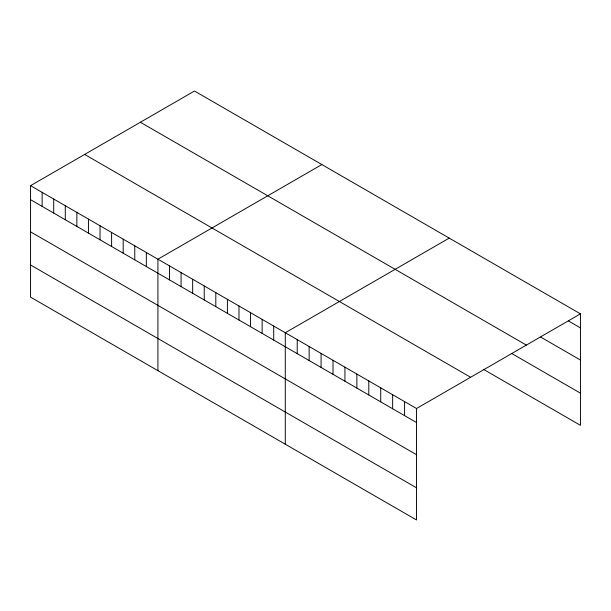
<?xml version="1.0" encoding="UTF-8"?>
<svg xmlns="http://www.w3.org/2000/svg" width="611" height="611" viewBox="0 0 611 611"><rect width="100%" height="100%" fill="white"/><g stroke="black" fill="none" stroke-linecap="round" stroke-linejoin="round"><path stroke-width="0.92" d="M30.55 185.668L416.519 408.507L416.519 519.976L30.55 297.137L30.55 185.668L194.481 91.024L580.45 313.863L580.45 425.332L483.416 369.311M321.852 164.558L157.921 259.201L157.921 370.678M449.222 238.099L285.291 332.743L285.291 444.212M416.519 408.507L580.45 313.863M568.52 320.996L580.45 327.886M540.682 337.081L580.45 360.039M140.385 122.253L526.354 345.093M512.049 353.685L580.45 393.171M84.646 154.438L470.615 377.27M30.55 199.69L416.519 422.529M30.55 231.844L416.519 454.683M30.55 264.983L416.519 487.815M404.589 401.618L404.589 415.64M392.659 394.729L392.659 408.751M380.729 387.84L380.729 401.862M368.8 380.951L368.8 394.973M356.87 374.069L356.87 388.092M344.94 367.18L344.94 381.203M333.01 360.291L333.01 374.314M321.08 353.402L321.08 367.425M309.151 346.513L309.151 360.536M297.221 339.632L297.221 353.647M273.713 326.053L273.713 340.075M262.134 319.37L262.134 333.392M250.556 312.687L250.556 326.709M238.977 305.996L238.977 320.019M227.399 299.314L227.399 313.336M215.813 292.631L215.813 306.653M204.234 285.948L204.234 299.963M192.656 279.258L192.656 293.28M181.077 272.575L181.077 286.597M169.499 265.892L169.499 279.914M146.342 252.519L146.342 266.541M134.764 245.836L134.764 259.858M123.185 239.145L123.185 253.168M111.607 232.463L111.607 246.485M100.028 225.78L100.028 239.802M88.442 219.089L88.442 233.112M76.864 212.407L76.864 226.429M65.285 205.724L65.285 219.746M53.707 199.041L53.707 213.056M42.128 192.35L42.128 206.373"/></g></svg>
